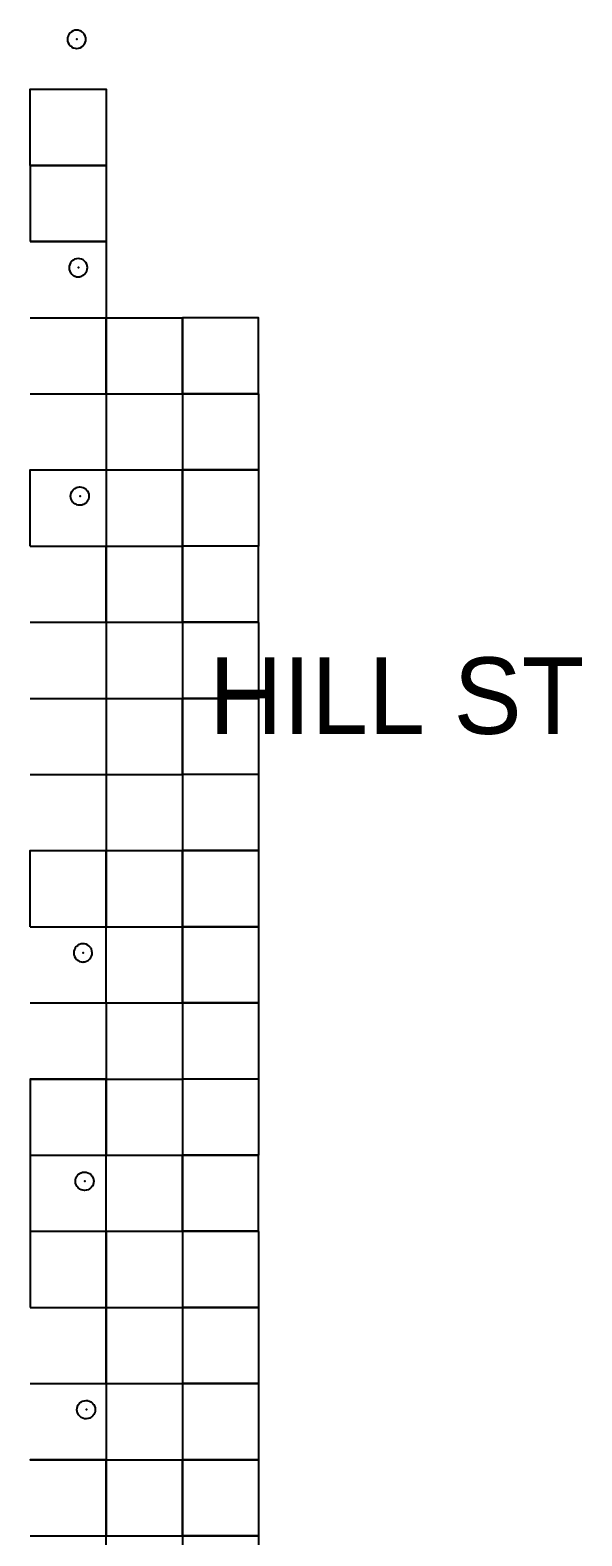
# Model space of a CAD drawing. Header units: metres. Extents: x 0 to 398, y -24 to 612.
# Drawn here: x 333 to 398.2, y 207 to 385 of the extents above; entities that cross this region are included whole.
import ezdxf

# ---------------------------------------------------------------- set-up
doc = ezdxf.new("R2010")
doc.units = ezdxf.units.M
for name, color, linetype in [('LAYER_01_CUT', 7, 'Continuous'), ('LAYER_04_GRID', 7, 'Continuous'), ('LAYER_05_LABELS', 7, 'Continuous')]:
    doc.layers.add(name, color=color, linetype=linetype)

msp = doc.modelspace()

# ---------------------------------------------------------------- linework, layer by layer
at = {"layer": 'LAYER_01_CUT'}
for points in [[(337.62, 383.29), (337.75, 383.14), (337.76, 383.13), (337.92, 383.01), (337.92, 383), (337.93, 383), (338.11, 382.91), (338.12, 382.9), (338.13, 382.9), (338.31, 382.85), (338.32, 382.85), (338.32, 382.85), (338.5, 382.83), (338.51, 382.83), (338.52, 382.83), (338.71, 382.85), (338.72, 382.85), (338.73, 382.86), (338.91, 382.91), (338.92, 382.92), (338.93, 382.92), (339.11, 383.02), (339.11, 383.02), (339.13, 383.03), (339.28, 383.16), (339.29, 383.17), (339.41, 383.33), (339.42, 383.34), (339.42, 383.34), (339.51, 383.52), (339.52, 383.53), (339.52, 383.54), (339.57, 383.72), (339.57, 383.73), (339.57, 383.74), (339.59, 383.92), (339.59, 383.92), (339.59, 383.93), (339.57, 384.12), (339.57, 384.13), (339.56, 384.14), (339.51, 384.33), (339.5, 384.33), (339.5, 384.34), (339.4, 384.52), (339.4, 384.53), (339.39, 384.54), (339.26, 384.69), (339.25, 384.7), (339.09, 384.83), (339.08, 384.83), (339.08, 384.84), (338.9, 384.92), (338.89, 384.93), (338.88, 384.93), (338.7, 384.98), (338.69, 384.98), (338.68, 384.98), (338.5, 385), (338.5, 385), (338.49, 385), (338.3, 384.98), (338.29, 384.98), (338.28, 384.98), (338.09, 384.92), (338.09, 384.91), (338.08, 384.91), (337.9, 384.81), (337.89, 384.81), (337.88, 384.8), (337.72, 384.67), (337.72, 384.66), (337.59, 384.5), (337.59, 384.49), (337.58, 384.49), (337.5, 384.31), (337.49, 384.3), (337.49, 384.29), (337.44, 384.11), (337.44, 384.1), (337.44, 384.09), (337.42, 383.92), (337.42, 383.91), (337.42, 383.9), (337.44, 383.71), (337.44, 383.7), (337.44, 383.69), (337.5, 383.51), (337.5, 383.5), (337.51, 383.49), (337.6, 383.31), (337.61, 383.3), (337.62, 383.29)], [(333, 369.01), (333, 378), (333.01, 378), (342, 378), (342, 377.99)], [(342, 377.99), (342, 369)], [(342, 368.99), (342, 369), (341.99, 369), (333, 369), (333, 360.01)], [(333, 369), (333.01, 369)], [(333.01, 369), (342, 369)], [(342, 368.99), (342, 360)], [(333, 360), (341.99, 360), (342, 360), (333.01, 360)], [(333, 360), (333.01, 360)], [(342, 359.99), (342, 360)], [(342, 359.99), (342, 351), (342, 342.01), (342, 342), (342, 333.01), (342, 333), (342, 324.01), (342, 324), (342, 315.01), (342, 315), (342, 306.01), (342, 306), (342, 297.01), (342, 297), (342, 288.01), (342, 288), (350.99, 288), (351, 288), (359.99, 288), (360, 288), (351.01, 288)], [(339.69, 357.34), (339.59, 357.52), (339.59, 357.53), (339.57, 357.54), (339.44, 357.7), (339.44, 357.7), (339.28, 357.83), (339.27, 357.83), (339.26, 357.84), (339.09, 357.92), (339.08, 357.93), (339.07, 357.93), (338.89, 357.98), (338.88, 357.98), (338.87, 357.98), (338.69, 358), (338.68, 358), (338.68, 358), (338.48, 357.98), (338.48, 357.98), (338.47, 357.98), (338.28, 357.92), (338.27, 357.92), (338.26, 357.91), (338.09, 357.82), (338.08, 357.81), (338.07, 357.8), (337.91, 357.67), (337.91, 357.66), (337.78, 357.5), (337.78, 357.5), (337.77, 357.49), (337.68, 357.31), (337.68, 357.3), (337.68, 357.29), (337.63, 357.11), (337.62, 357.1), (337.62, 357.1), (337.61, 356.92), (337.61, 356.91), (337.61, 356.9), (337.63, 356.71), (337.63, 356.7), (337.63, 356.69), (337.69, 356.51), (337.69, 356.5), (337.7, 356.49), (337.79, 356.31), (337.8, 356.31), (337.81, 356.29), (337.94, 356.14), (337.94, 356.13), (338.1, 356.01), (338.11, 356), (338.12, 356), (338.3, 355.91), (338.3, 355.9), (338.31, 355.9), (338.5, 355.85), (338.5, 355.85), (338.51, 355.85), (338.69, 355.83), (338.7, 355.83), (338.71, 355.83), (338.9, 355.85), (338.91, 355.85), (338.91, 355.86), (339.1, 355.91), (339.11, 355.92), (339.12, 355.92), (339.29, 356.02), (339.3, 356.02), (339.31, 356.03), (339.47, 356.16), (339.48, 356.17), (339.6, 356.33), (339.61, 356.34), (339.61, 356.34), (339.7, 356.52), (339.7, 356.53), (339.71, 356.54), (339.76, 356.72), (339.76, 356.73), (339.76, 356.74), (339.77, 356.92), (339.77, 356.92), (339.77, 356.93), (339.75, 357.12), (339.75, 357.13), (339.75, 357.14), (339.69, 357.33), (339.69, 357.33), (339.69, 357.34)], [(333, 351), (341.99, 351)], [(333, 351), (333.01, 351)], [(333.01, 351), (342, 351)], [(341.99, 351), (342, 351)], [(342.01, 351), (342, 351)], [(342, 351), (342, 350.99)], [(342, 342), (342, 350.99)], [(342.01, 351), (351, 351)], [(360, 341.99), (360, 342), (360, 350.99), (360, 351), (351.01, 351), (351, 351), (351, 342.01), (351, 342), (351, 333.01)], [(351, 351), (351, 350.99)], [(351, 342), (351, 350.99)], [(333, 342), (341.99, 342)], [(333, 342), (333.01, 342)], [(333.01, 342), (342, 342)], [(341.99, 342), (342, 342)], [(342.01, 342), (342, 342)], [(342, 342), (342, 341.99)], [(342, 342), (350.99, 342)], [(342, 341.99), (342, 333)], [(342.01, 342), (351, 342)], [(351, 342), (350.99, 342)], [(351, 342), (351, 341.99)], [(351, 342), (359.99, 342)], [(351, 342), (351.01, 342)], [(351, 341.99), (351, 333)], [(360, 342), (351.01, 342)], [(360, 342), (359.99, 342)], [(360, 341.99), (360, 333)], [(333, 324.01), (333, 333), (341.99, 333)], [(333, 333), (333.01, 333)], [(333.01, 333), (342, 333)], [(341.99, 333), (342, 333)], [(342.01, 333), (342, 333)], [(342, 332.99), (342, 333)], [(342, 333), (350.99, 333)], [(342, 332.99), (342, 324)], [(342.01, 333), (351, 333)], [(351, 333), (350.99, 333)], [(351, 333.01), (351, 333)], [(351, 324.01), (351, 333), (359.99, 333), (360, 333), (351.01, 333)], [(351, 332.99), (351, 333)], [(351, 333), (351.01, 333)], [(351, 332.99), (351, 324)], [(360, 332.99), (360, 333)], [(360, 332.99), (360, 324)], [(339.94, 329.74), (339.94, 329.73), (339.94, 329.72), (339.89, 329.54), (339.89, 329.53), (339.89, 329.52), (339.8, 329.34), (339.79, 329.34), (339.79, 329.33), (339.66, 329.17), (339.66, 329.16), (339.5, 329.03), (339.49, 329.02), (339.48, 329.02), (339.3, 328.92), (339.3, 328.92), (339.29, 328.91), (339.1, 328.86), (339.09, 328.85), (339.08, 328.85), (338.89, 328.83), (338.88, 328.83), (338.88, 328.83), (338.7, 328.85), (338.69, 328.85), (338.68, 328.85), (338.5, 328.9), (338.49, 328.9), (338.48, 328.91), (338.3, 329), (338.3, 329), (338.29, 329.01), (338.13, 329.13), (338.12, 329.14), (337.99, 329.29), (337.98, 329.31), (337.98, 329.31), (337.88, 329.49), (337.88, 329.5), (337.87, 329.51), (337.82, 329.69), (337.81, 329.7), (337.81, 329.71), (337.79, 329.9), (337.79, 329.91), (337.79, 329.92), (337.81, 330.1), (337.81, 330.1), (337.81, 330.11), (337.86, 330.3), (337.86, 330.3), (337.87, 330.31), (337.96, 330.49), (337.96, 330.5), (337.97, 330.5), (338.09, 330.66), (338.1, 330.67), (338.25, 330.8), (338.27, 330.81), (338.27, 330.82), (338.45, 330.91), (338.46, 330.92), (338.47, 330.92), (338.65, 330.98), (338.66, 330.98), (338.67, 330.98), (338.86, 331), (338.87, 331), (338.88, 331), (339.06, 330.98), (339.06, 330.98), (339.07, 330.98), (339.26, 330.93), (339.26, 330.93), (339.27, 330.93), (339.45, 330.84), (339.46, 330.83), (339.46, 330.83), (339.62, 330.7), (339.63, 330.7), (339.76, 330.54), (339.77, 330.53), (339.78, 330.52), (339.87, 330.34), (339.88, 330.34), (339.88, 330.33), (339.94, 330.14), (339.94, 330.13), (339.94, 330.12), (339.96, 329.93), (339.96, 329.92), (339.96, 329.92), (339.94, 329.74)], [(333, 324), (341.99, 324)], [(333, 324), (333.01, 324)], [(333.01, 324), (342, 324)], [(341.99, 324), (342, 324)], [(342.01, 324), (342, 324)], [(342, 324), (342, 323.99)], [(342, 324), (350.99, 324)], [(342, 315), (342, 323.99)], [(342.01, 324), (351, 324)], [(351, 324), (350.99, 324)], [(351, 324), (351, 324.01)], [(360, 314.99), (360, 315), (360, 323.99), (360, 324), (359.99, 324), (351, 324), (351, 315.01), (351, 315), (351, 306.01)], [(351, 324), (351, 323.99)], [(351, 324), (351.01, 324)], [(351, 315), (351, 323.99)], [(360, 324), (351.01, 324)], [(333, 315), (341.99, 315)], [(333, 315), (333.01, 315)], [(333.01, 315), (342, 315)], [(341.99, 315), (342, 315)], [(342.01, 315), (342, 315)], [(342, 315), (342, 314.99)], [(342, 315), (350.99, 315)], [(342, 314.99), (342, 306)], [(342.01, 315), (351, 315)], [(351, 315), (350.99, 315)], [(351, 315), (351, 314.99)], [(351, 315), (359.99, 315)], [(351, 315), (351.01, 315)], [(351, 314.99), (351, 306)], [(360, 315), (351.01, 315)], [(360, 315), (359.99, 315)], [(360, 314.99), (360, 306)], [(333, 306), (341.99, 306)], [(333, 306), (333.01, 306)], [(333.01, 306), (342, 306)], [(341.99, 306), (342, 306)], [(342.01, 306), (342, 306)], [(342, 305.99), (342, 306)], [(342, 306), (350.99, 306)], [(342, 305.99), (342, 297)], [(342.01, 306), (351, 306)], [(351, 306), (350.99, 306)], [(351, 306.01), (351, 306)], [(351, 297.01), (351, 306), (359.99, 306), (360, 306), (351.01, 306)], [(351, 305.99), (351, 306)], [(351, 306), (351.01, 306)], [(351, 305.99), (351, 297)], [(360, 305.99), (360, 306)], [(360, 305.99), (360, 297)], [(333, 297), (341.99, 297)], [(333, 297), (333.01, 297)], [(333.01, 297), (342, 297)], [(341.99, 297), (342, 297)], [(342.01, 297), (342, 297)], [(342, 297), (342, 296.99)], [(342, 297), (350.99, 297)], [(342, 296.99), (342, 288)], [(342.01, 297), (351, 297)], [(351, 297), (350.99, 297)], [(351, 297), (351, 297.01)], [(360, 296.99), (360, 297), (359.99, 297), (351, 297), (351, 288.01)], [(351, 297), (351, 296.99)], [(351, 297), (351.01, 297)], [(351, 296.99), (351, 288)], [(360, 297), (351.01, 297)], [(360, 296.99), (360, 288)], [(333, 279.01), (333, 288), (341.99, 288)], [(333, 288), (333.01, 288)], [(333.01, 288), (342, 288)], [(341.99, 288), (342, 288)], [(342.01, 288), (342, 288)], [(342, 279.01), (342, 288)], [(342, 287.99), (342, 288)], [(342, 287.99), (342, 279)], [(342.01, 288), (351, 288)], [(351, 288.01), (351, 288)], [(351, 279.01), (351, 288)], [(351, 287.99), (351, 288)], [(351, 288), (351.01, 288)], [(360, 287.99), (360, 279), (360, 278.99), (360, 270), (360, 269.99), (360, 261), (359.99, 261), (351, 261), (351, 252.01), (351, 252), (351, 243.01), (351, 243), (351, 234.01), (351, 234), (351, 225.01), (351, 225), (351, 216.01), (351, 216), (359.99, 216), (360, 216), (351.01, 216)], [(351, 287.99), (351, 279)], [(360, 287.99), (360, 288)], [(333, 279), (341.99, 279)], [(333, 279), (333.01, 279)], [(333.01, 279), (342, 279)], [(341.99, 279), (342, 279)], [(342, 279.01), (342, 279)], [(342, 270.01), (342, 279), (342, 278.99)], [(342.01, 279), (342, 279)], [(342, 279), (350.99, 279)], [(342, 270), (342, 278.99)], [(342.01, 279), (351, 279)], [(350.99, 279), (351, 279), (351, 270.01), (351, 270), (351, 261.01)], [(351, 279.01), (351, 279)], [(351, 279), (351, 278.99)], [(351, 279), (359.99, 279)], [(351, 279), (351.01, 279)], [(351, 270), (351, 278.99)], [(360, 279), (351.01, 279)], [(360, 279), (359.99, 279)], [(339.67, 274.92), (339.68, 274.92), (339.85, 275.02), (339.86, 275.02), (339.87, 275.03), (340.03, 275.17), (340.04, 275.17), (340.16, 275.33), (340.17, 275.34), (340.17, 275.35), (340.26, 275.52), (340.26, 275.53), (340.26, 275.54), (340.32, 275.72), (340.32, 275.73), (340.32, 275.74), (340.33, 275.92), (340.33, 275.93), (340.33, 275.93), (340.31, 276.12), (340.31, 276.13), (340.31, 276.14), (340.25, 276.33), (340.25, 276.34), (340.25, 276.34), (340.15, 276.52), (340.14, 276.53), (340.13, 276.54), (340, 276.7), (340, 276.7), (339.84, 276.83), (339.83, 276.83), (339.82, 276.84), (339.64, 276.93), (339.64, 276.93), (339.63, 276.93), (339.45, 276.98), (339.44, 276.99), (339.43, 276.99), (339.25, 277), (339.24, 277), (339.23, 277), (339.04, 276.98), (339.04, 276.98), (339.03, 276.98), (338.84, 276.92), (338.83, 276.92), (338.82, 276.91), (338.65, 276.82), (338.64, 276.81), (338.63, 276.8), (338.47, 276.67), (338.46, 276.66), (338.34, 276.5), (338.33, 276.5), (338.33, 276.49), (338.24, 276.31), (338.24, 276.3), (338.24, 276.3), (338.18, 276.11), (338.18, 276.11), (338.18, 276.1), (338.17, 275.92), (338.17, 275.91), (338.17, 275.9), (338.19, 275.71), (338.19, 275.7), (338.19, 275.7), (338.25, 275.51), (338.25, 275.5), (338.25, 275.49), (338.35, 275.31), (338.36, 275.31), (338.37, 275.29), (338.5, 275.14), (338.5, 275.13), (338.66, 275.01), (338.67, 275), (338.68, 275), (338.86, 274.91), (338.86, 274.91), (338.87, 274.9), (339.05, 274.85), (339.06, 274.85), (339.07, 274.85), (339.25, 274.83), (339.26, 274.83), (339.27, 274.84), (339.46, 274.85), (339.46, 274.86), (339.47, 274.86), (339.66, 274.92), (339.67, 274.92)], [(333, 270), (341.99, 270)], [(333, 270), (333.01, 270)], [(333.01, 270), (342, 270)], [(341.99, 270), (342, 270), (342, 261.01)], [(342, 270), (342, 270.01)], [(342.01, 270), (342, 270)], [(342, 270), (342, 269.99)], [(342, 270), (350.99, 270)], [(342, 269.99), (342, 261)], [(342.01, 270), (351, 270)], [(351, 270), (350.99, 270)], [(351, 270), (351, 269.99)], [(351, 270), (359.99, 270)], [(351, 270), (351.01, 270)], [(351, 269.99), (351, 261)], [(360, 270), (351.01, 270)], [(360, 270), (359.99, 270)], [(341.99, 261), (333, 261), (333, 252.01), (333, 252), (333, 243.01), (333, 243), (333, 234.01)], [(333, 261), (333.01, 261)], [(333.01, 261), (342, 261)], [(341.99, 261), (342, 261)], [(342, 261.01), (342, 261)], [(342, 252.01), (342, 261), (350.99, 261)], [(342.01, 261), (342, 261)], [(342, 260.99), (342, 261)], [(342, 260.99), (342, 252)], [(342.01, 261), (351, 261)], [(351, 261), (350.99, 261)], [(351, 261.01), (351, 261)], [(351, 260.99), (351, 261)], [(351, 261), (351.01, 261)], [(351, 260.99), (351, 252)], [(360, 261), (351.01, 261)], [(360, 260.99), (360, 261)], [(360, 260.99), (360, 252)], [(333, 252), (341.99, 252)], [(333, 252), (333.01, 252)], [(333.01, 252), (342, 252)], [(341.99, 252), (342, 252)], [(342, 252), (342, 252.01)], [(342, 243.01), (342, 252), (342, 251.99)], [(342.01, 252), (342, 252)], [(342, 252), (350.99, 252)], [(342, 243), (342, 251.99)], [(342.01, 252), (351, 252)], [(351, 252), (350.99, 252)], [(351, 252), (351, 251.99)], [(351, 252), (359.99, 252)], [(351, 252), (351.01, 252)], [(351, 243), (351, 251.99)], [(360, 252), (351.01, 252)], [(360, 242.99), (360, 243), (360, 251.99), (360, 252), (359.99, 252)], [(340.35, 248.34), (340.35, 248.33), (340.22, 248.17), (340.22, 248.17), (340.06, 248.04), (340.05, 248.02), (340.04, 248.02), (339.86, 247.92), (339.86, 247.92), (339.85, 247.92), (339.66, 247.86), (339.65, 247.86), (339.64, 247.86), (339.45, 247.84), (339.44, 247.84), (339.44, 247.84), (339.26, 247.85), (339.25, 247.85), (339.24, 247.85), (339.06, 247.9), (339.05, 247.91), (339.04, 247.91), (338.86, 248), (338.86, 248), (338.85, 248.01), (338.69, 248.13), (338.68, 248.14), (338.55, 248.29), (338.54, 248.31), (338.54, 248.32), (338.44, 248.49), (338.44, 248.5), (338.43, 248.51), (338.38, 248.7), (338.37, 248.7), (338.37, 248.71), (338.35, 248.9), (338.35, 248.91), (338.35, 248.92), (338.37, 249.1), (338.37, 249.11), (338.37, 249.11), (338.42, 249.3), (338.42, 249.31), (338.43, 249.31), (338.52, 249.49), (338.52, 249.5), (338.53, 249.51), (338.65, 249.66), (338.66, 249.67), (338.81, 249.8), (338.83, 249.81), (338.83, 249.82), (339.01, 249.91), (339.02, 249.92), (339.03, 249.92), (339.21, 249.98), (339.22, 249.98), (339.23, 249.98), (339.42, 250), (339.43, 250), (339.44, 250), (339.62, 249.99), (339.62, 249.99), (339.63, 249.98), (339.82, 249.93), (339.82, 249.93), (339.83, 249.93), (340.01, 249.84), (340.02, 249.83), (340.02, 249.83), (340.18, 249.7), (340.19, 249.7), (340.32, 249.54), (340.33, 249.53), (340.34, 249.52), (340.43, 249.34), (340.44, 249.34), (340.44, 249.33), (340.5, 249.14), (340.5, 249.13), (340.5, 249.12), (340.52, 248.93), (340.52, 248.93), (340.52, 248.92), (340.5, 248.74), (340.5, 248.73), (340.5, 248.72), (340.45, 248.54), (340.45, 248.53), (340.45, 248.52), (340.36, 248.35), (340.35, 248.34)], [(333, 243), (341.99, 243)], [(333, 243), (333.01, 243)], [(333.01, 243), (342, 243)], [(341.99, 243), (342, 243)], [(342, 243), (342, 243.01)], [(342, 234.01), (342, 243), (342, 242.99)], [(342.01, 243), (342, 243)], [(342, 243), (350.99, 243)], [(342, 242.99), (342, 234)], [(342.01, 243), (351, 243)], [(351, 243), (350.99, 243)], [(351, 243), (351, 242.99)], [(351, 243), (359.99, 243)], [(351, 243), (351.01, 243)], [(351, 242.99), (351, 234)], [(360, 243), (351.01, 243)], [(360, 243), (359.99, 243)], [(360, 242.99), (360, 234)], [(333, 234), (341.99, 234)], [(333, 234), (333.01, 234)], [(333.01, 234), (342, 234)], [(341.99, 234), (342, 234)], [(342, 234.01), (342, 234)], [(342, 225.01), (342, 234), (350.99, 234)], [(342.01, 234), (342, 234)], [(342, 233.99), (342, 234)], [(342, 233.99), (342, 225)], [(342.01, 234), (351, 234)], [(351, 234), (350.99, 234)], [(351, 233.99), (351, 234)], [(351, 234), (359.99, 234)], [(351, 234), (351.01, 234)], [(351, 233.99), (351, 225)], [(360, 234), (351.01, 234)], [(360, 233.99), (360, 234), (359.99, 234)], [(360, 233.99), (360, 225)], [(333, 225), (341.99, 225)], [(333, 225), (333.01, 225)], [(333.01, 225), (342, 225)], [(341.99, 225), (342, 225), (342, 216.01)], [(342, 225), (342, 225.01)], [(342.01, 225), (342, 225)], [(342, 225), (342, 224.99)], [(342, 225), (350.99, 225)], [(342, 224.99), (342, 216)], [(342.01, 225), (351, 225)], [(351, 225), (350.99, 225)], [(351, 225), (351, 224.99)], [(351, 225), (359.99, 225)], [(351, 225), (351.01, 225)], [(351, 224.99), (351, 216)], [(360, 225), (351.01, 225)], [(360, 224.99), (360, 225), (359.99, 225)], [(360, 224.99), (360, 216)], [(338.61, 222.31), (338.61, 222.31), (338.7, 222.49), (338.71, 222.5), (338.71, 222.51), (338.84, 222.67), (338.84, 222.67), (339, 222.8), (339.01, 222.81), (339.02, 222.82), (339.2, 222.91), (339.2, 222.92), (339.21, 222.92), (339.4, 222.98), (339.41, 222.98), (339.42, 222.98), (339.61, 223), (339.62, 223), (339.62, 223), (339.8, 222.99), (339.81, 222.99), (339.82, 222.98), (340, 222.93), (340.01, 222.93), (340.02, 222.93), (340.2, 222.84), (340.2, 222.83), (340.21, 222.83), (340.37, 222.7), (340.38, 222.7), (340.51, 222.54), (340.52, 222.53), (340.52, 222.52), (340.62, 222.35), (340.62, 222.34), (340.63, 222.33), (340.68, 222.14), (340.69, 222.13), (340.69, 222.13), (340.71, 221.93), (340.71, 221.93), (340.71, 221.92), (340.69, 221.74), (340.69, 221.73), (340.69, 221.72), (340.64, 221.54), (340.64, 221.53), (340.63, 221.52), (340.54, 221.35), (340.54, 221.34), (340.53, 221.33), (340.41, 221.17), (340.4, 221.17), (340.25, 221.04), (340.23, 221.02), (340.23, 221.02), (340.05, 220.92), (340.04, 220.92), (340.03, 220.92), (339.85, 220.86), (339.84, 220.86), (339.83, 220.86), (339.64, 220.84), (339.63, 220.84), (339.62, 220.84), (339.44, 220.85), (339.44, 220.85), (339.43, 220.85), (339.24, 220.9), (339.24, 220.91), (339.23, 220.91), (339.05, 221), (339.04, 221), (339.04, 221.01), (338.88, 221.13), (338.87, 221.14), (338.74, 221.3), (338.73, 221.31), (338.72, 221.32), (338.63, 221.49), (338.62, 221.5), (338.62, 221.51), (338.56, 221.7), (338.56, 221.7), (338.56, 221.71), (338.54, 221.9), (338.54, 221.91), (338.54, 221.92), (338.56, 222.1), (338.56, 222.11), (338.56, 222.11), (338.61, 222.3), (338.61, 222.31)], [(341.99, 216), (333, 216), (333.01, 216)], [(333.01, 216), (342, 216)], [(341.99, 216), (342, 216)], [(342, 216.01), (342, 216)], [(342, 207.01), (342, 216), (350.99, 216)], [(342.01, 216), (342, 216)], [(342, 215.99), (342, 216)], [(342, 215.99), (342, 207)], [(342.01, 216), (351, 216)], [(351, 216), (350.99, 216)], [(351, 207.01), (351, 216)], [(351, 215.99), (351, 216)], [(351, 216), (351.01, 216)], [(360, 215.99), (360, 207), (360, 206.99), (360, 198), (360, 197.99), (360, 189), (359.99, 189), (351, 189), (351, 180.01), (351, 180), (351, 171.01), (351, 171), (351, 162.01), (351, 162), (351, 153.01), (351, 153), (351, 144.01), (351, 144), (359.99, 144), (360, 144), (351.01, 144)], [(351, 215.99), (351, 207)], [(360, 215.99), (360, 216)], [(333, 207), (341.99, 207)], [(333, 207), (333.01, 207)], [(333.01, 207), (342, 207)], [(341.99, 207), (342, 207)], [(342, 207.01), (342, 207)], [(342, 198.01), (342, 207), (342, 206.99)], [(342.01, 207), (342, 207)], [(342, 207), (350.99, 207)], [(342.01, 207), (351, 207)], [(350.99, 207), (351, 207), (351, 198.01), (351, 198), (351, 189.01)], [(351, 207.01), (351, 207)], [(351, 207), (351, 206.99)], [(351, 207), (359.99, 207)], [(351, 207), (351.01, 207)], [(360, 207), (351.01, 207)], [(360, 207), (359.99, 207)]]:
    msp.add_lwpolyline(points, dxfattribs=at)
at = {"layer": 'LAYER_04_GRID'}
for p in [(338.53, 383.92), (338.72, 356.92), (338.9, 329.92), (339.28, 275.92), (339.46, 248.92), (339.65, 221.92)]:
    msp.add_point(p, dxfattribs=at)

# ---------------------------------------------------------------- texts
at = {"layer": 'LAYER_05_LABELS'}
msp.add_text('HILL ST', height=9.045, dxfattribs=at).set_placement((354.14, 301.8))

doc.saveas('drawing.dxf')
